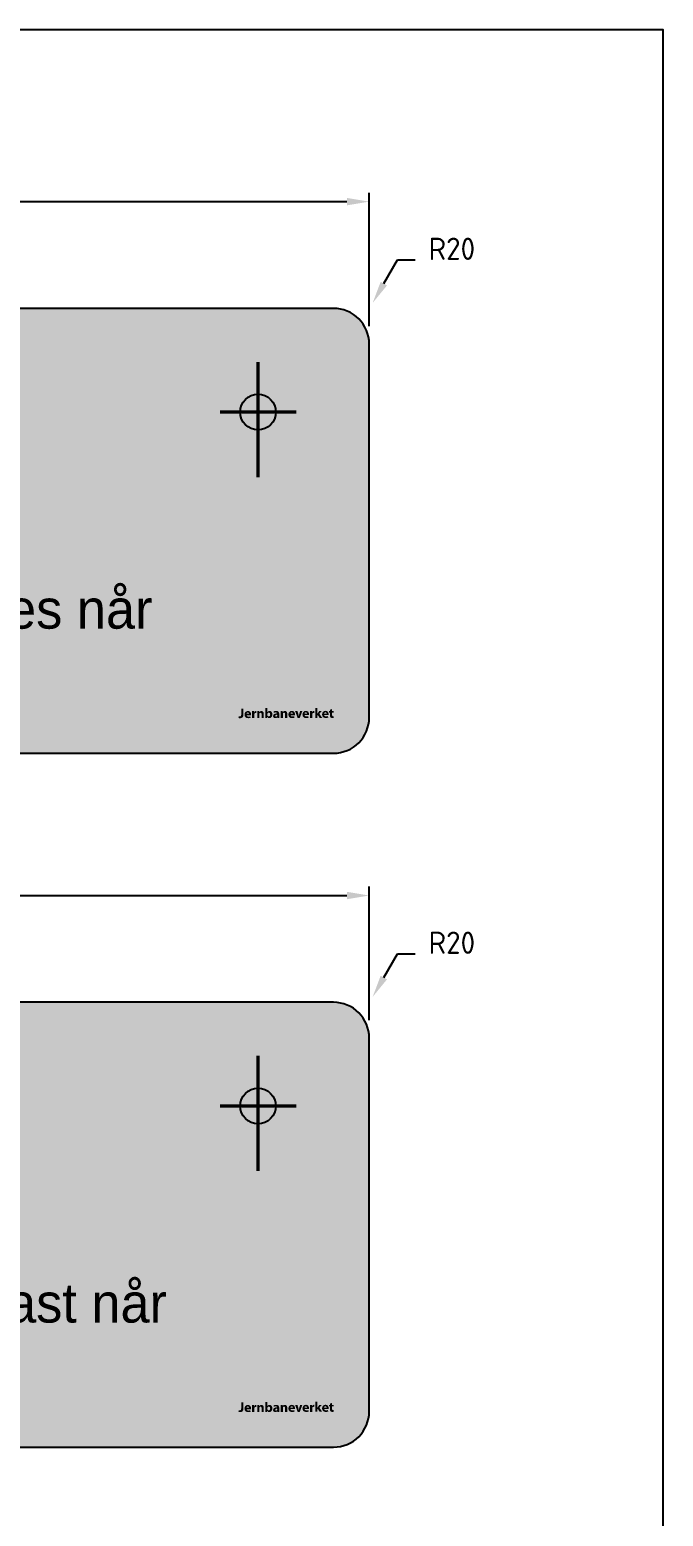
# Model space of a CAD drawing. Header units: millimetres. Extents: x 0 to 900, y 0 to 1385.
# Drawn here: x 544 to 900, y 550 to 1385 of the extents above; entities that cross this region are included whole.
import ezdxf
from ezdxf import colors
from ezdxf.entities.mleader import LeaderData, LeaderLine
from ezdxf.math import Vec2, Vec3

# ---------------------------------------------------------------- set-up
doc = ezdxf.new("R2010")
doc.units = ezdxf.units.MM
for name, color, linetype in [('DIM-ISO_1-10', 4, 'Continuous'), ('RAMME', 7, 'Continuous'), ('Skilt', 7, 'Continuous'), ('Skilt tekst', 7, 'Continuous'), ('Skravur-Sort', 250, 'Continuous')]:
    doc.layers.add(name, color=color, linetype=linetype)
doc.layers.add('Skravur-Gul', color=7, linetype='Continuous', true_color=0xffcc1f)
doc.styles.add('ISO25', font='ISO3098.shx')
doc.styles.add('NSB Myriad', font='NSBMR___.TTF')
doc.dimstyles.new('DIM-ISO_1-5', dxfattribs={"dimscale": 5, "dimtxt": 2.5, "dimasz": 2.5, "dimexe": 1, "dimexo": 2, "dimgap": 1, "dimtad": 1, "dimdec": 0, "dimdsep": 46, "dimtxsty": 'ISO25', "dimcen": 0, "dimclrd": 256, "dimclre": 256, "dimclrt": 2, "dimadec": 0, "dimazin": 0, "dimtp": 0.1, "dimtm": 0.1, "dimtfac": 0.71, "dimtdec": 0, "dimtmove": 0, "dimatfit": 3, "dimfxl": 1, "dimtzin": 0, "dimarcsym": 0})

# ---------------------------------------------------------------- blocks, each defined once
blk = doc.blocks.new('*D11')
at = {"layer": 'Defpoints', "color": 0, "transparency": 16777216}
for p in [(734.59, 1288.4), (134.59, 1208.4), (734.59, 1208.4)]:
    blk.add_point(p, dxfattribs=at)
at = {"layer": 'DIM-ISO_1-10', "lineweight": -2, "transparency": 16777216}
for p, q in [((134.59, 1218.4), (134.59, 1293.4)), ((147.09, 1288.4), (722.09, 1288.4)), ((734.59, 1218.4), (734.59, 1293.4))]:
    blk.add_line(p, q, dxfattribs=at)
at = {"layer": 'DIM-ISO_1-10', "transparency": 16777216}
for points in [[(147.09, 1290.48), (147.09, 1286.32), (134.59, 1288.4)], [(722.09, 1290.48), (722.09, 1286.32), (734.59, 1288.4)]]:
    blk.add_solid(points, dxfattribs=at)
at = {"layer": 'DIM-ISO_1-10', "color": 2, "transparency": 16777216, "insert": (434.59, 1299.65), "char_height": 12.5, "attachment_point": 5, "style": 'ISO25'}
blk.add_mtext('600', dxfattribs=at)
blk = doc.blocks.new('*D26')
at = {"layer": 'Defpoints', "color": 0, "transparency": 16777216}
for p in [(734.59, 898.4), (134.59, 818.4), (734.59, 818.4)]:
    blk.add_point(p, dxfattribs=at)
at = {"layer": 'DIM-ISO_1-10', "lineweight": -2, "transparency": 16777216}
for p, q in [((134.59, 828.4), (134.59, 903.4)), ((734.59, 828.4), (734.59, 903.4)), ((147.09, 898.4), (722.09, 898.4))]:
    blk.add_line(p, q, dxfattribs=at)
at = {"layer": 'DIM-ISO_1-10', "transparency": 16777216}
for points in [[(147.09, 900.48), (147.09, 896.32), (134.59, 898.4)], [(722.09, 900.48), (722.09, 896.32), (734.59, 898.4)]]:
    blk.add_solid(points, dxfattribs=at)
at = {"layer": 'DIM-ISO_1-10', "color": 2, "transparency": 16777216, "insert": (434.59, 909.65), "char_height": 12.5, "attachment_point": 5, "style": 'ISO25'}
blk.add_mtext('600', dxfattribs=at)

msp = doc.modelspace()

# ---------------------------------------------------------------- hatches: boundary and pattern name
h = msp.add_hatch(color=256)
edge = h.paths.add_edge_path()
edge.add_spline(control_points=[(645, 1005.71), (645, 1005.71), (653.37, 993.86), (653.37, 993.86), (654.79, 995.44), (655.63, 997.44), (655.63, 999.6), (655.61, 1004.73), (650.85, 1008.87), (645, 1008.86), (639.14, 1008.84), (634.4, 1004.67), (634.42, 999.55), (634.42, 997.38), (635.28, 995.38), (636.71, 993.81), (636.71, 993.81), (645, 1005.71), (645, 1005.71)], knot_values=[0, 0, 0, 0, 1, 1, 1, 2, 2, 2, 3, 3, 3, 4, 4, 4, 5, 5, 5, 6, 6, 6, 6], degree=3, periodic=0)
h = msp.add_hatch(color=256)
edge = h.paths.add_edge_path()
edge.add_spline(control_points=[(645, 1005.28), (645, 1005.28), (639.08, 991.89), (639.08, 991.89), (640.78, 990.88), (642.84, 990.29), (645.05, 990.3), (647.26, 990.3), (649.31, 990.9), (651.01, 991.92), (651.01, 991.92), (645, 1005.28), (645, 1005.28)], knot_values=[0, 0, 0, 0, 1, 1, 1, 2, 2, 2, 3, 3, 3, 4, 4, 4, 4], degree=3, periodic=0)
h = msp.add_hatch(color=256)
edge = h.paths.add_edge_path()
edge.add_spline(control_points=[(662.64, 1003.49), (662.64, 1003.49), (663.85, 1003.49), (663.85, 1003.49), (663.85, 1003.49), (663.85, 1000.11), (663.85, 1000.11), (663.86, 998.59), (663.13, 998.05), (661.95, 998.05), (661.67, 998.05), (661.31, 998.09), (661.07, 998.18), (661.07, 998.18), (661.2, 999.15), (661.2, 999.15), (661.37, 999.1), (661.59, 999.06), (661.82, 999.06), (662.33, 999.06), (662.65, 999.29), (662.64, 1000.12), (662.64, 1000.12), (662.64, 1003.49), (662.64, 1003.49)], knot_values=[0, 0, 0, 0, 1, 1, 1, 2, 2, 2, 3, 3, 3, 4, 4, 4, 5, 5, 5, 6, 6, 6, 7, 7, 7, 8, 8, 8, 8], degree=3, periodic=0)
h = msp.add_hatch(color=256)
edge = h.paths.add_edge_path(flags=16)
edge.add_spline(control_points=[(677.36, 999.83), (677.36, 999.75), (677.37, 999.68), (677.39, 999.61), (677.47, 999.29), (677.75, 999.04), (678.1, 999.04), (678.61, 999.04), (678.93, 999.44), (678.93, 1000.14), (678.93, 1000.75), (678.66, 1001.22), (678.1, 1001.22), (677.76, 1001.22), (677.46, 1000.97), (677.39, 1000.62), (677.37, 1000.55), (677.36, 1000.48), (677.36, 1000.4), (677.36, 1000.4), (677.36, 999.83), (677.36, 999.83)], knot_values=[0, 0, 0, 0, 1, 1, 1, 2, 2, 2, 3, 3, 3, 4, 4, 4, 5, 5, 5, 6, 6, 6, 7, 7, 7, 7], degree=3, periodic=0)
edge = h.paths.add_edge_path()
edge.add_spline(control_points=[(676.15, 1003.81), (676.15, 1003.81), (677.36, 1003.81), (677.36, 1003.81), (677.36, 1003.81), (677.36, 1001.6), (677.36, 1001.6), (677.36, 1001.6), (677.38, 1001.6), (677.38, 1001.6), (677.61, 1001.93), (678.01, 1002.15), (678.55, 1002.15), (679.48, 1002.15), (680.16, 1001.38), (680.15, 1000.19), (680.16, 998.8), (679.27, 998.09), (678.38, 998.09), (677.93, 998.09), (677.49, 998.26), (677.22, 998.72), (677.22, 998.72), (677.2, 998.72), (677.2, 998.72), (677.2, 998.72), (677.15, 998.18), (677.15, 998.18), (677.15, 998.18), (676.13, 998.18), (676.13, 998.18), (676.14, 998.43), (676.16, 998.9), (676.16, 999.34), (676.16, 999.34), (676.15, 1003.81), (676.15, 1003.81)], knot_values=[0, 0, 0, 0, 1, 1, 1, 2, 2, 2, 3, 3, 3, 4, 4, 4, 5, 5, 5, 6, 6, 6, 7, 7, 7, 8, 8, 8, 9, 9, 9, 10, 10, 10, 11, 11, 11, 12, 12, 12, 12], degree=3, periodic=0)
h = msp.add_hatch(color=256)
edge = h.paths.add_edge_path()
edge.add_spline(control_points=[(705.44, 1000.49), (705.44, 1000.49), (705.46, 1000.49), (705.46, 1000.49), (705.55, 1000.66), (705.64, 1000.82), (705.73, 1000.96), (705.73, 1000.96), (706.52, 1002.14), (706.52, 1002.14), (706.52, 1002.14), (707.97, 1002.14), (707.97, 1002.14), (707.97, 1002.14), (706.58, 1000.56), (706.58, 1000.56), (706.58, 1000.56), (708.17, 998.26), (708.17, 998.26), (708.17, 998.26), (706.69, 998.25), (706.69, 998.25), (706.69, 998.25), (705.75, 999.85), (705.75, 999.85), (705.75, 999.85), (705.44, 999.46), (705.44, 999.46), (705.44, 999.46), (705.44, 998.25), (705.44, 998.25), (705.44, 998.25), (704.24, 998.25), (704.24, 998.25), (704.24, 998.25), (704.22, 1003.88), (704.22, 1003.88), (704.22, 1003.88), (705.43, 1003.89), (705.43, 1003.89), (705.43, 1003.89), (705.44, 1000.49), (705.44, 1000.49)], knot_values=[0, 0, 0, 0, 1, 1, 1, 2, 2, 2, 3, 3, 3, 4, 4, 4, 5, 5, 5, 6, 6, 6, 7, 7, 7, 8, 8, 8, 9, 9, 9, 10, 10, 10, 11, 11, 11, 12, 12, 12, 13, 13, 13, 14, 14, 14, 14], degree=3, periodic=0)
h = msp.add_hatch(color=256)
edge = h.paths.add_edge_path()
edge.add_spline(control_points=[(713.73, 1003.21), (713.73, 1003.21), (713.73, 1002.16), (713.73, 1002.16), (713.73, 1002.16), (714.6, 1002.16), (714.6, 1002.16), (714.6, 1002.16), (714.6, 1001.27), (714.6, 1001.27), (714.6, 1001.27), (713.73, 1001.27), (713.73, 1001.27), (713.73, 1001.27), (713.74, 999.86), (713.74, 999.86), (713.74, 999.39), (713.85, 999.17), (714.21, 999.18), (714.38, 999.18), (714.46, 999.18), (714.57, 999.21), (714.57, 999.21), (714.58, 998.29), (714.58, 998.29), (714.43, 998.24), (714.14, 998.19), (713.8, 998.19), (713.41, 998.19), (713.09, 998.32), (712.89, 998.52), (712.67, 998.75), (712.56, 999.12), (712.56, 999.67), (712.56, 999.67), (712.55, 1001.26), (712.55, 1001.26), (712.55, 1001.26), (712.03, 1001.26), (712.03, 1001.26), (712.03, 1001.26), (712.03, 1002.15), (712.03, 1002.15), (712.03, 1002.15), (712.55, 1002.15), (712.55, 1002.15), (712.55, 1002.15), (712.55, 1002.88), (712.55, 1002.88), (712.55, 1002.88), (713.73, 1003.21), (713.73, 1003.21)], knot_values=[0, 0, 0, 0, 1, 1, 1, 2, 2, 2, 3, 3, 3, 4, 4, 4, 5, 5, 5, 6, 6, 6, 7, 7, 7, 8, 8, 8, 9, 9, 9, 10, 10, 10, 11, 11, 11, 12, 12, 12, 13, 13, 13, 14, 14, 14, 15, 15, 15, 16, 16, 16, 17, 17, 17, 17], degree=3, periodic=0)
h = msp.add_hatch(color=256)
edge = h.paths.add_edge_path(flags=16)
edge.add_spline(control_points=[(667.03, 1000.54), (667.03, 1000.83), (666.9, 1001.33), (666.35, 1001.33), (665.84, 1001.32), (665.63, 1000.86), (665.6, 1000.54), (665.6, 1000.54), (667.03, 1000.54), (667.03, 1000.54)], knot_values=[0, 0, 0, 0, 1, 1, 1, 2, 2, 2, 3, 3, 3, 3], degree=3, periodic=0)
edge = h.paths.add_edge_path()
edge.add_spline(control_points=[(665.61, 999.71), (665.65, 999.21), (666.15, 998.97), (666.71, 998.97), (667.12, 998.97), (667.45, 999.03), (667.78, 999.14), (667.78, 999.14), (667.94, 998.32), (667.94, 998.32), (667.54, 998.16), (667.06, 998.07), (666.54, 998.07), (665.22, 998.07), (664.46, 998.84), (664.46, 1000.05), (664.46, 1001.03), (665.07, 1002.13), (666.42, 1002.13), (667.67, 1002.13), (668.15, 1001.15), (668.15, 1000.19), (668.15, 999.98), (668.13, 999.8), (668.11, 999.71), (668.11, 999.71), (665.61, 999.71), (665.61, 999.71)], knot_values=[0, 0, 0, 0, 1, 1, 1, 2, 2, 2, 3, 3, 3, 4, 4, 4, 5, 5, 5, 6, 6, 6, 7, 7, 7, 8, 8, 8, 9, 9, 9, 9], degree=3, periodic=0)
h = msp.add_hatch(color=256)
edge = h.paths.add_edge_path()
edge.add_spline(control_points=[(668.76, 1000.76), (668.76, 1001.33), (668.74, 1001.71), (668.72, 1002.04), (668.72, 1002.04), (669.76, 1002.04), (669.76, 1002.04), (669.76, 1002.04), (669.81, 1001.32), (669.81, 1001.32), (669.81, 1001.32), (669.84, 1001.32), (669.84, 1001.32), (670.03, 1001.89), (670.51, 1002.13), (670.88, 1002.13), (670.99, 1002.13), (671.05, 1002.13), (671.14, 1002.11), (671.14, 1002.11), (671.14, 1000.98), (671.14, 1000.98), (671.04, 1000.99), (670.94, 1001.01), (670.81, 1001.01), (670.36, 1001.01), (670.06, 1000.77), (669.98, 1000.39), (669.97, 1000.32), (669.96, 1000.22), (669.96, 1000.12), (669.96, 1000.12), (669.96, 998.16), (669.96, 998.16), (669.96, 998.16), (668.75, 998.16), (668.75, 998.16), (668.75, 998.16), (668.76, 1000.76), (668.76, 1000.76)], knot_values=[0, 0, 0, 0, 1, 1, 1, 2, 2, 2, 3, 3, 3, 4, 4, 4, 5, 5, 5, 6, 6, 6, 7, 7, 7, 8, 8, 8, 9, 9, 9, 10, 10, 10, 11, 11, 11, 12, 12, 12, 13, 13, 13, 13], degree=3, periodic=0)
h = msp.add_hatch(color=256)
edge = h.paths.add_edge_path()
edge.add_spline(control_points=[(671.63, 1000.81), (671.63, 1001.29), (671.61, 1001.7), (671.6, 1002.05), (671.6, 1002.05), (672.64, 1002.05), (672.64, 1002.05), (672.64, 1002.05), (672.7, 1001.51), (672.7, 1001.51), (672.7, 1001.51), (672.73, 1001.51), (672.73, 1001.51), (672.88, 1001.76), (673.28, 1002.14), (673.93, 1002.14), (674.72, 1002.14), (675.32, 1001.61), (675.32, 1000.47), (675.32, 1000.47), (675.32, 998.17), (675.32, 998.17), (675.32, 998.17), (674.11, 998.17), (674.11, 998.17), (674.11, 998.17), (674.11, 1000.32), (674.11, 1000.32), (674.11, 1000.82), (673.93, 1001.16), (673.49, 1001.16), (673.16, 1001.16), (672.97, 1000.93), (672.88, 1000.71), (672.85, 1000.63), (672.84, 1000.52), (672.84, 1000.41), (672.84, 1000.41), (672.85, 998.17), (672.85, 998.17), (672.85, 998.17), (671.64, 998.16), (671.64, 998.16), (671.64, 998.16), (671.63, 1000.81), (671.63, 1000.81)], knot_values=[0, 0, 0, 0, 1, 1, 1, 2, 2, 2, 3, 3, 3, 4, 4, 4, 5, 5, 5, 6, 6, 6, 7, 7, 7, 8, 8, 8, 9, 9, 9, 10, 10, 10, 11, 11, 11, 12, 12, 12, 13, 13, 13, 14, 14, 14, 15, 15, 15, 15], degree=3, periodic=0)
h = msp.add_hatch(color=256)
edge = h.paths.add_edge_path(flags=16)
edge.add_spline(control_points=[(682.84, 1000.03), (682.21, 1000.03), (681.72, 999.88), (681.72, 999.41), (681.72, 999.1), (681.92, 998.95), (682.2, 998.95), (682.49, 998.95), (682.74, 999.15), (682.82, 999.4), (682.84, 999.46), (682.85, 999.54), (682.85, 999.6), (682.85, 999.6), (682.84, 1000.03), (682.84, 1000.03)], knot_values=[0, 0, 0, 0, 1, 1, 1, 2, 2, 2, 3, 3, 3, 4, 4, 4, 5, 5, 5, 5], degree=3, periodic=0)
edge = h.paths.add_edge_path()
edge.add_spline(control_points=[(684.02, 999.14), (684.02, 998.76), (684.04, 998.41), (684.08, 998.19), (684.08, 998.19), (682.99, 998.19), (682.99, 998.19), (682.99, 998.19), (682.92, 998.58), (682.92, 998.58), (682.92, 998.58), (682.9, 998.58), (682.9, 998.58), (682.64, 998.27), (682.25, 998.1), (681.79, 998.1), (681, 998.1), (680.53, 998.67), (680.53, 999.29), (680.53, 1000.3), (681.43, 1000.78), (682.81, 1000.78), (682.81, 1000.78), (682.81, 1000.83), (682.81, 1000.83), (682.81, 1001.04), (682.7, 1001.33), (682.09, 1001.33), (681.7, 1001.33), (681.28, 1001.19), (681.02, 1001.04), (681.02, 1001.04), (680.8, 1001.81), (680.8, 1001.81), (681.07, 1001.97), (681.6, 1002.16), (682.31, 1002.16), (683.6, 1002.17), (684.01, 1001.4), (684.02, 1000.49), (684.02, 1000.49), (684.02, 999.14), (684.02, 999.14)], knot_values=[0, 0, 0, 0, 1, 1, 1, 2, 2, 2, 3, 3, 3, 4, 4, 4, 5, 5, 5, 6, 6, 6, 7, 7, 7, 8, 8, 8, 9, 9, 9, 10, 10, 10, 11, 11, 11, 12, 12, 12, 13, 13, 13, 14, 14, 14, 14], degree=3, periodic=0)
h = msp.add_hatch(color=256)
edge = h.paths.add_edge_path()
edge.add_spline(control_points=[(684.85, 1000.84), (684.85, 1001.33), (684.83, 1001.73), (684.82, 1002.08), (684.82, 1002.08), (685.86, 1002.08), (685.86, 1002.08), (685.86, 1002.08), (685.92, 1001.55), (685.92, 1001.55), (685.92, 1001.55), (685.95, 1001.55), (685.95, 1001.55), (686.1, 1001.8), (686.5, 1002.17), (687.15, 1002.17), (687.94, 1002.18), (688.54, 1001.65), (688.54, 1000.5), (688.54, 1000.5), (688.54, 998.21), (688.54, 998.21), (688.54, 998.21), (687.33, 998.2), (687.33, 998.2), (687.33, 998.2), (687.33, 1000.36), (687.33, 1000.36), (687.33, 1000.86), (687.15, 1001.2), (686.71, 1001.2), (686.38, 1001.2), (686.19, 1000.96), (686.1, 1000.74), (686.07, 1000.66), (686.06, 1000.55), (686.06, 1000.44), (686.06, 1000.44), (686.07, 998.2), (686.07, 998.2), (686.07, 998.2), (684.86, 998.2), (684.86, 998.2), (684.86, 998.2), (684.85, 1000.84), (684.85, 1000.84)], knot_values=[0, 0, 0, 0, 1, 1, 1, 2, 2, 2, 3, 3, 3, 4, 4, 4, 5, 5, 5, 6, 6, 6, 7, 7, 7, 8, 8, 8, 9, 9, 9, 10, 10, 10, 11, 11, 11, 12, 12, 12, 13, 13, 13, 14, 14, 14, 15, 15, 15, 15], degree=3, periodic=0)
h = msp.add_hatch(color=256)
edge = h.paths.add_edge_path(flags=16)
edge.add_spline(control_points=[(691.72, 1000.6), (691.73, 1000.89), (691.59, 1001.39), (691.04, 1001.39), (690.54, 1001.39), (690.33, 1000.92), (690.3, 1000.6), (690.3, 1000.6), (691.72, 1000.6), (691.72, 1000.6)], knot_values=[0, 0, 0, 0, 1, 1, 1, 2, 2, 2, 3, 3, 3, 3], degree=3, periodic=0)
edge = h.paths.add_edge_path()
edge.add_spline(control_points=[(690.31, 999.77), (690.35, 999.27), (690.84, 999.03), (691.4, 999.04), (691.81, 999.04), (692.15, 999.09), (692.47, 999.2), (692.47, 999.2), (692.64, 998.39), (692.64, 998.39), (692.24, 998.22), (691.75, 998.14), (691.23, 998.14), (689.91, 998.13), (689.16, 998.9), (689.15, 1000.11), (689.15, 1001.1), (689.77, 1002.19), (691.11, 1002.19), (692.37, 1002.2), (692.85, 1001.22), (692.85, 1000.26), (692.85, 1000.05), (692.83, 999.87), (692.8, 999.77), (692.8, 999.77), (690.31, 999.77), (690.31, 999.77)], knot_values=[0, 0, 0, 0, 1, 1, 1, 2, 2, 2, 3, 3, 3, 4, 4, 4, 5, 5, 5, 6, 6, 6, 7, 7, 7, 8, 8, 8, 9, 9, 9, 9], degree=3, periodic=0)
h = msp.add_hatch(color=256)
edge = h.paths.add_edge_path()
edge.add_spline(control_points=[(694.25, 1002.11), (694.25, 1002.11), (694.78, 1000.3), (694.78, 1000.3), (694.87, 999.97), (694.94, 999.67), (695, 999.36), (695, 999.36), (695.03, 999.36), (695.03, 999.36), (695.09, 999.68), (695.15, 999.97), (695.24, 1000.3), (695.24, 1000.3), (695.74, 1002.11), (695.74, 1002.11), (695.74, 1002.11), (697.01, 1002.11), (697.01, 1002.11), (697.01, 1002.11), (695.57, 998.22), (695.57, 998.22), (695.57, 998.22), (694.36, 998.22), (694.36, 998.22), (694.36, 998.22), (692.94, 1002.1), (692.94, 1002.1), (692.94, 1002.1), (694.25, 1002.11), (694.25, 1002.11)], knot_values=[0, 0, 0, 0, 1, 1, 1, 2, 2, 2, 3, 3, 3, 4, 4, 4, 5, 5, 5, 6, 6, 6, 7, 7, 7, 8, 8, 8, 9, 9, 9, 10, 10, 10, 10], degree=3, periodic=0)
h = msp.add_hatch(color=256)
edge = h.paths.add_edge_path(flags=16)
edge.add_spline(control_points=[(699.64, 1000.62), (699.64, 1000.91), (699.51, 1001.41), (698.96, 1001.41), (698.45, 1001.41), (698.25, 1000.94), (698.21, 1000.62), (698.21, 1000.62), (699.64, 1000.62), (699.64, 1000.62)], knot_values=[0, 0, 0, 0, 1, 1, 1, 2, 2, 2, 3, 3, 3, 3], degree=3, periodic=0)
edge = h.paths.add_edge_path()
edge.add_spline(control_points=[(698.22, 999.79), (698.26, 999.29), (698.76, 999.06), (699.32, 999.06), (699.73, 999.06), (700.06, 999.11), (700.39, 999.22), (700.39, 999.22), (700.55, 998.41), (700.55, 998.41), (700.15, 998.24), (699.67, 998.16), (699.15, 998.16), (697.83, 998.16), (697.07, 998.92), (697.07, 1000.13), (697.07, 1001.12), (697.68, 1002.21), (699.03, 1002.21), (700.28, 1002.22), (700.76, 1001.24), (700.76, 1000.28), (700.76, 1000.07), (700.74, 999.89), (700.72, 999.79), (700.72, 999.79), (698.22, 999.79), (698.22, 999.79)], knot_values=[0, 0, 0, 0, 1, 1, 1, 2, 2, 2, 3, 3, 3, 4, 4, 4, 5, 5, 5, 6, 6, 6, 7, 7, 7, 8, 8, 8, 9, 9, 9, 9], degree=3, periodic=0)
h = msp.add_hatch(color=256)
edge = h.paths.add_edge_path()
edge.add_spline(control_points=[(701.37, 1000.85), (701.37, 1001.42), (701.35, 1001.79), (701.33, 1002.13), (701.33, 1002.13), (702.37, 1002.13), (702.37, 1002.13), (702.37, 1002.13), (702.42, 1001.41), (702.42, 1001.41), (702.42, 1001.41), (702.45, 1001.41), (702.45, 1001.41), (702.64, 1001.98), (703.12, 1002.22), (703.49, 1002.22), (703.6, 1002.22), (703.66, 1002.21), (703.75, 1002.2), (703.75, 1002.2), (703.75, 1001.06), (703.75, 1001.06), (703.65, 1001.08), (703.55, 1001.09), (703.42, 1001.09), (702.97, 1001.09), (702.67, 1000.86), (702.59, 1000.48), (702.58, 1000.4), (702.57, 1000.31), (702.57, 1000.21), (702.57, 1000.21), (702.57, 998.24), (702.57, 998.24), (702.57, 998.24), (701.36, 998.24), (701.36, 998.24), (701.36, 998.24), (701.37, 1000.85), (701.37, 1000.85)], knot_values=[0, 0, 0, 0, 1, 1, 1, 2, 2, 2, 3, 3, 3, 4, 4, 4, 5, 5, 5, 6, 6, 6, 7, 7, 7, 8, 8, 8, 9, 9, 9, 10, 10, 10, 11, 11, 11, 12, 12, 12, 13, 13, 13, 13], degree=3, periodic=0)
h = msp.add_hatch(color=256)
edge = h.paths.add_edge_path(flags=16)
edge.add_spline(control_points=[(710.67, 1000.65), (710.67, 1000.94), (710.54, 1001.44), (709.99, 1001.44), (709.48, 1001.44), (709.27, 1000.97), (709.24, 1000.65), (709.24, 1000.65), (710.67, 1000.65), (710.67, 1000.65)], knot_values=[0, 0, 0, 0, 1, 1, 1, 2, 2, 2, 3, 3, 3, 3], degree=3, periodic=0)
edge = h.paths.add_edge_path()
edge.add_spline(control_points=[(709.25, 999.82), (709.29, 999.32), (709.78, 999.08), (710.35, 999.09), (710.76, 999.09), (711.09, 999.14), (711.42, 999.25), (711.42, 999.25), (711.58, 998.44), (711.58, 998.44), (711.18, 998.27), (710.69, 998.19), (710.17, 998.19), (708.86, 998.18), (708.1, 998.95), (708.1, 1000.16), (708.1, 1001.15), (708.71, 1002.24), (710.05, 1002.24), (711.31, 1002.24), (711.79, 1001.27), (711.79, 1000.31), (711.79, 1000.1), (711.77, 999.92), (711.75, 999.82), (711.75, 999.82), (709.25, 999.82), (709.25, 999.82)], knot_values=[0, 0, 0, 0, 1, 1, 1, 2, 2, 2, 3, 3, 3, 4, 4, 4, 5, 5, 5, 6, 6, 6, 7, 7, 7, 8, 8, 8, 9, 9, 9, 9], degree=3, periodic=0)
h = msp.add_hatch(color=256)
edge = h.paths.add_edge_path()
edge.add_spline(control_points=[(645, 615.71), (645, 615.71), (653.37, 603.86), (653.37, 603.86), (654.79, 605.44), (655.63, 607.44), (655.63, 609.6), (655.61, 614.73), (650.85, 618.87), (645, 618.86), (639.14, 618.84), (634.4, 614.67), (634.42, 609.55), (634.42, 607.38), (635.28, 605.38), (636.71, 603.81), (636.71, 603.81), (645, 615.71), (645, 615.71)], knot_values=[0, 0, 0, 0, 1, 1, 1, 2, 2, 2, 3, 3, 3, 4, 4, 4, 5, 5, 5, 6, 6, 6, 6], degree=3, periodic=0)
h = msp.add_hatch(color=256)
edge = h.paths.add_edge_path()
edge.add_spline(control_points=[(645, 615.28), (645, 615.28), (639.08, 601.89), (639.08, 601.89), (640.78, 600.88), (642.84, 600.29), (645.05, 600.3), (647.26, 600.3), (649.31, 600.9), (651.01, 601.92), (651.01, 601.92), (645, 615.28), (645, 615.28)], knot_values=[0, 0, 0, 0, 1, 1, 1, 2, 2, 2, 3, 3, 3, 4, 4, 4, 4], degree=3, periodic=0)
h = msp.add_hatch(color=256)
edge = h.paths.add_edge_path()
edge.add_spline(control_points=[(662.64, 613.49), (662.64, 613.49), (663.85, 613.49), (663.85, 613.49), (663.85, 613.49), (663.85, 610.11), (663.85, 610.11), (663.86, 608.59), (663.13, 608.05), (661.95, 608.05), (661.67, 608.05), (661.31, 608.09), (661.07, 608.18), (661.07, 608.18), (661.2, 609.15), (661.2, 609.15), (661.37, 609.1), (661.59, 609.06), (661.82, 609.06), (662.33, 609.06), (662.65, 609.29), (662.64, 610.12), (662.64, 610.12), (662.64, 613.49), (662.64, 613.49)], knot_values=[0, 0, 0, 0, 1, 1, 1, 2, 2, 2, 3, 3, 3, 4, 4, 4, 5, 5, 5, 6, 6, 6, 7, 7, 7, 8, 8, 8, 8], degree=3, periodic=0)
h = msp.add_hatch(color=256)
edge = h.paths.add_edge_path(flags=16)
edge.add_spline(control_points=[(667.03, 610.54), (667.03, 610.83), (666.9, 611.33), (666.35, 611.33), (665.84, 611.32), (665.63, 610.86), (665.6, 610.54), (665.6, 610.54), (667.03, 610.54), (667.03, 610.54)], knot_values=[0, 0, 0, 0, 1, 1, 1, 2, 2, 2, 3, 3, 3, 3], degree=3, periodic=0)
edge = h.paths.add_edge_path()
edge.add_spline(control_points=[(665.61, 609.71), (665.65, 609.21), (666.15, 608.97), (666.71, 608.97), (667.12, 608.97), (667.45, 609.03), (667.78, 609.14), (667.78, 609.14), (667.94, 608.32), (667.94, 608.32), (667.54, 608.16), (667.06, 608.07), (666.54, 608.07), (665.22, 608.07), (664.46, 608.84), (664.46, 610.05), (664.46, 611.03), (665.07, 612.13), (666.42, 612.13), (667.67, 612.13), (668.15, 611.15), (668.15, 610.19), (668.15, 609.98), (668.13, 609.8), (668.11, 609.71), (668.11, 609.71), (665.61, 609.71), (665.61, 609.71)], knot_values=[0, 0, 0, 0, 1, 1, 1, 2, 2, 2, 3, 3, 3, 4, 4, 4, 5, 5, 5, 6, 6, 6, 7, 7, 7, 8, 8, 8, 9, 9, 9, 9], degree=3, periodic=0)
h = msp.add_hatch(color=256)
edge = h.paths.add_edge_path()
edge.add_spline(control_points=[(668.76, 610.76), (668.76, 611.33), (668.74, 611.71), (668.72, 612.04), (668.72, 612.04), (669.76, 612.04), (669.76, 612.04), (669.76, 612.04), (669.81, 611.32), (669.81, 611.32), (669.81, 611.32), (669.84, 611.32), (669.84, 611.32), (670.03, 611.89), (670.51, 612.13), (670.88, 612.13), (670.99, 612.13), (671.05, 612.13), (671.14, 612.11), (671.14, 612.11), (671.14, 610.98), (671.14, 610.98), (671.04, 610.99), (670.94, 611.01), (670.81, 611.01), (670.36, 611.01), (670.06, 610.77), (669.98, 610.39), (669.97, 610.32), (669.96, 610.22), (669.96, 610.12), (669.96, 610.12), (669.96, 608.16), (669.96, 608.16), (669.96, 608.16), (668.75, 608.16), (668.75, 608.16), (668.75, 608.16), (668.76, 610.76), (668.76, 610.76)], knot_values=[0, 0, 0, 0, 1, 1, 1, 2, 2, 2, 3, 3, 3, 4, 4, 4, 5, 5, 5, 6, 6, 6, 7, 7, 7, 8, 8, 8, 9, 9, 9, 10, 10, 10, 11, 11, 11, 12, 12, 12, 13, 13, 13, 13], degree=3, periodic=0)
h = msp.add_hatch(color=256)
edge = h.paths.add_edge_path()
edge.add_spline(control_points=[(671.63, 610.81), (671.63, 611.29), (671.61, 611.7), (671.6, 612.05), (671.6, 612.05), (672.64, 612.05), (672.64, 612.05), (672.64, 612.05), (672.7, 611.51), (672.7, 611.51), (672.7, 611.51), (672.73, 611.51), (672.73, 611.51), (672.88, 611.76), (673.28, 612.14), (673.93, 612.14), (674.72, 612.14), (675.32, 611.61), (675.32, 610.47), (675.32, 610.47), (675.32, 608.17), (675.32, 608.17), (675.32, 608.17), (674.11, 608.17), (674.11, 608.17), (674.11, 608.17), (674.11, 610.32), (674.11, 610.32), (674.11, 610.82), (673.93, 611.16), (673.49, 611.16), (673.16, 611.16), (672.97, 610.93), (672.88, 610.71), (672.85, 610.63), (672.84, 610.52), (672.84, 610.41), (672.84, 610.41), (672.85, 608.17), (672.85, 608.17), (672.85, 608.17), (671.64, 608.16), (671.64, 608.16), (671.64, 608.16), (671.63, 610.81), (671.63, 610.81)], knot_values=[0, 0, 0, 0, 1, 1, 1, 2, 2, 2, 3, 3, 3, 4, 4, 4, 5, 5, 5, 6, 6, 6, 7, 7, 7, 8, 8, 8, 9, 9, 9, 10, 10, 10, 11, 11, 11, 12, 12, 12, 13, 13, 13, 14, 14, 14, 15, 15, 15, 15], degree=3, periodic=0)
h = msp.add_hatch(color=256)
edge = h.paths.add_edge_path(flags=16)
edge.add_spline(control_points=[(677.36, 609.83), (677.36, 609.75), (677.37, 609.68), (677.39, 609.61), (677.47, 609.29), (677.75, 609.04), (678.1, 609.04), (678.61, 609.04), (678.93, 609.44), (678.93, 610.14), (678.93, 610.75), (678.66, 611.22), (678.1, 611.22), (677.76, 611.22), (677.46, 610.97), (677.39, 610.62), (677.37, 610.55), (677.36, 610.48), (677.36, 610.4), (677.36, 610.4), (677.36, 609.83), (677.36, 609.83)], knot_values=[0, 0, 0, 0, 1, 1, 1, 2, 2, 2, 3, 3, 3, 4, 4, 4, 5, 5, 5, 6, 6, 6, 7, 7, 7, 7], degree=3, periodic=0)
edge = h.paths.add_edge_path()
edge.add_spline(control_points=[(676.15, 613.81), (676.15, 613.81), (677.36, 613.81), (677.36, 613.81), (677.36, 613.81), (677.36, 611.6), (677.36, 611.6), (677.36, 611.6), (677.38, 611.6), (677.38, 611.6), (677.61, 611.93), (678.01, 612.15), (678.55, 612.15), (679.48, 612.15), (680.16, 611.38), (680.15, 610.19), (680.16, 608.8), (679.27, 608.09), (678.38, 608.09), (677.93, 608.09), (677.49, 608.26), (677.22, 608.72), (677.22, 608.72), (677.2, 608.72), (677.2, 608.72), (677.2, 608.72), (677.15, 608.18), (677.15, 608.18), (677.15, 608.18), (676.13, 608.18), (676.13, 608.18), (676.14, 608.43), (676.16, 608.9), (676.16, 609.34), (676.16, 609.34), (676.15, 613.81), (676.15, 613.81)], knot_values=[0, 0, 0, 0, 1, 1, 1, 2, 2, 2, 3, 3, 3, 4, 4, 4, 5, 5, 5, 6, 6, 6, 7, 7, 7, 8, 8, 8, 9, 9, 9, 10, 10, 10, 11, 11, 11, 12, 12, 12, 12], degree=3, periodic=0)
h = msp.add_hatch(color=256)
edge = h.paths.add_edge_path(flags=16)
edge.add_spline(control_points=[(682.84, 610.03), (682.21, 610.03), (681.72, 609.88), (681.72, 609.41), (681.72, 609.1), (681.92, 608.95), (682.2, 608.95), (682.49, 608.95), (682.74, 609.15), (682.82, 609.4), (682.84, 609.46), (682.85, 609.54), (682.85, 609.6), (682.85, 609.6), (682.84, 610.03), (682.84, 610.03)], knot_values=[0, 0, 0, 0, 1, 1, 1, 2, 2, 2, 3, 3, 3, 4, 4, 4, 5, 5, 5, 5], degree=3, periodic=0)
edge = h.paths.add_edge_path()
edge.add_spline(control_points=[(684.02, 609.14), (684.02, 608.76), (684.04, 608.41), (684.08, 608.19), (684.08, 608.19), (682.99, 608.19), (682.99, 608.19), (682.99, 608.19), (682.92, 608.58), (682.92, 608.58), (682.92, 608.58), (682.9, 608.58), (682.9, 608.58), (682.64, 608.27), (682.25, 608.1), (681.79, 608.1), (681, 608.1), (680.53, 608.67), (680.53, 609.29), (680.53, 610.3), (681.43, 610.78), (682.81, 610.78), (682.81, 610.78), (682.81, 610.83), (682.81, 610.83), (682.81, 611.04), (682.7, 611.33), (682.09, 611.33), (681.7, 611.33), (681.28, 611.19), (681.02, 611.04), (681.02, 611.04), (680.8, 611.81), (680.8, 611.81), (681.07, 611.97), (681.6, 612.16), (682.31, 612.16), (683.6, 612.17), (684.01, 611.4), (684.02, 610.49), (684.02, 610.49), (684.02, 609.14), (684.02, 609.14)], knot_values=[0, 0, 0, 0, 1, 1, 1, 2, 2, 2, 3, 3, 3, 4, 4, 4, 5, 5, 5, 6, 6, 6, 7, 7, 7, 8, 8, 8, 9, 9, 9, 10, 10, 10, 11, 11, 11, 12, 12, 12, 13, 13, 13, 14, 14, 14, 14], degree=3, periodic=0)
h = msp.add_hatch(color=256)
edge = h.paths.add_edge_path()
edge.add_spline(control_points=[(684.85, 610.84), (684.85, 611.33), (684.83, 611.73), (684.82, 612.08), (684.82, 612.08), (685.86, 612.08), (685.86, 612.08), (685.86, 612.08), (685.92, 611.55), (685.92, 611.55), (685.92, 611.55), (685.95, 611.55), (685.95, 611.55), (686.1, 611.8), (686.5, 612.17), (687.15, 612.17), (687.94, 612.18), (688.54, 611.65), (688.54, 610.5), (688.54, 610.5), (688.54, 608.21), (688.54, 608.21), (688.54, 608.21), (687.33, 608.2), (687.33, 608.2), (687.33, 608.2), (687.33, 610.36), (687.33, 610.36), (687.33, 610.86), (687.15, 611.2), (686.71, 611.2), (686.38, 611.2), (686.19, 610.96), (686.1, 610.74), (686.07, 610.66), (686.06, 610.55), (686.06, 610.44), (686.06, 610.44), (686.07, 608.2), (686.07, 608.2), (686.07, 608.2), (684.86, 608.2), (684.86, 608.2), (684.86, 608.2), (684.85, 610.84), (684.85, 610.84)], knot_values=[0, 0, 0, 0, 1, 1, 1, 2, 2, 2, 3, 3, 3, 4, 4, 4, 5, 5, 5, 6, 6, 6, 7, 7, 7, 8, 8, 8, 9, 9, 9, 10, 10, 10, 11, 11, 11, 12, 12, 12, 13, 13, 13, 14, 14, 14, 15, 15, 15, 15], degree=3, periodic=0)
h = msp.add_hatch(color=256)
edge = h.paths.add_edge_path(flags=16)
edge.add_spline(control_points=[(691.72, 610.6), (691.73, 610.89), (691.59, 611.39), (691.04, 611.39), (690.54, 611.39), (690.33, 610.92), (690.3, 610.6), (690.3, 610.6), (691.72, 610.6), (691.72, 610.6)], knot_values=[0, 0, 0, 0, 1, 1, 1, 2, 2, 2, 3, 3, 3, 3], degree=3, periodic=0)
edge = h.paths.add_edge_path()
edge.add_spline(control_points=[(690.31, 609.77), (690.35, 609.27), (690.84, 609.03), (691.4, 609.04), (691.81, 609.04), (692.15, 609.09), (692.47, 609.2), (692.47, 609.2), (692.64, 608.39), (692.64, 608.39), (692.24, 608.22), (691.75, 608.14), (691.23, 608.14), (689.91, 608.13), (689.16, 608.9), (689.15, 610.11), (689.15, 611.1), (689.77, 612.19), (691.11, 612.19), (692.37, 612.2), (692.85, 611.22), (692.85, 610.26), (692.85, 610.05), (692.83, 609.87), (692.8, 609.77), (692.8, 609.77), (690.31, 609.77), (690.31, 609.77)], knot_values=[0, 0, 0, 0, 1, 1, 1, 2, 2, 2, 3, 3, 3, 4, 4, 4, 5, 5, 5, 6, 6, 6, 7, 7, 7, 8, 8, 8, 9, 9, 9, 9], degree=3, periodic=0)
h = msp.add_hatch(color=256)
edge = h.paths.add_edge_path()
edge.add_spline(control_points=[(694.25, 612.11), (694.25, 612.11), (694.78, 610.3), (694.78, 610.3), (694.87, 609.97), (694.94, 609.67), (695, 609.36), (695, 609.36), (695.03, 609.36), (695.03, 609.36), (695.09, 609.68), (695.15, 609.97), (695.24, 610.3), (695.24, 610.3), (695.74, 612.11), (695.74, 612.11), (695.74, 612.11), (697.01, 612.11), (697.01, 612.11), (697.01, 612.11), (695.57, 608.22), (695.57, 608.22), (695.57, 608.22), (694.36, 608.22), (694.36, 608.22), (694.36, 608.22), (692.94, 612.1), (692.94, 612.1), (692.94, 612.1), (694.25, 612.11), (694.25, 612.11)], knot_values=[0, 0, 0, 0, 1, 1, 1, 2, 2, 2, 3, 3, 3, 4, 4, 4, 5, 5, 5, 6, 6, 6, 7, 7, 7, 8, 8, 8, 9, 9, 9, 10, 10, 10, 10], degree=3, periodic=0)
h = msp.add_hatch(color=256)
edge = h.paths.add_edge_path(flags=16)
edge.add_spline(control_points=[(699.64, 610.62), (699.64, 610.91), (699.51, 611.41), (698.96, 611.41), (698.45, 611.41), (698.25, 610.94), (698.21, 610.62), (698.21, 610.62), (699.64, 610.62), (699.64, 610.62)], knot_values=[0, 0, 0, 0, 1, 1, 1, 2, 2, 2, 3, 3, 3, 3], degree=3, periodic=0)
edge = h.paths.add_edge_path()
edge.add_spline(control_points=[(698.22, 609.79), (698.26, 609.29), (698.76, 609.06), (699.32, 609.06), (699.73, 609.06), (700.06, 609.11), (700.39, 609.22), (700.39, 609.22), (700.55, 608.41), (700.55, 608.41), (700.15, 608.24), (699.67, 608.16), (699.15, 608.16), (697.83, 608.16), (697.07, 608.92), (697.07, 610.13), (697.07, 611.12), (697.68, 612.21), (699.03, 612.21), (700.28, 612.22), (700.76, 611.24), (700.76, 610.28), (700.76, 610.07), (700.74, 609.89), (700.72, 609.79), (700.72, 609.79), (698.22, 609.79), (698.22, 609.79)], knot_values=[0, 0, 0, 0, 1, 1, 1, 2, 2, 2, 3, 3, 3, 4, 4, 4, 5, 5, 5, 6, 6, 6, 7, 7, 7, 8, 8, 8, 9, 9, 9, 9], degree=3, periodic=0)
h = msp.add_hatch(color=256)
edge = h.paths.add_edge_path()
edge.add_spline(control_points=[(701.37, 610.85), (701.37, 611.42), (701.35, 611.79), (701.33, 612.13), (701.33, 612.13), (702.37, 612.13), (702.37, 612.13), (702.37, 612.13), (702.42, 611.41), (702.42, 611.41), (702.42, 611.41), (702.45, 611.41), (702.45, 611.41), (702.64, 611.98), (703.12, 612.22), (703.49, 612.22), (703.6, 612.22), (703.66, 612.21), (703.75, 612.2), (703.75, 612.2), (703.75, 611.06), (703.75, 611.06), (703.65, 611.08), (703.55, 611.09), (703.42, 611.09), (702.97, 611.09), (702.67, 610.86), (702.59, 610.48), (702.58, 610.4), (702.57, 610.31), (702.57, 610.21), (702.57, 610.21), (702.57, 608.24), (702.57, 608.24), (702.57, 608.24), (701.36, 608.24), (701.36, 608.24), (701.36, 608.24), (701.37, 610.85), (701.37, 610.85)], knot_values=[0, 0, 0, 0, 1, 1, 1, 2, 2, 2, 3, 3, 3, 4, 4, 4, 5, 5, 5, 6, 6, 6, 7, 7, 7, 8, 8, 8, 9, 9, 9, 10, 10, 10, 11, 11, 11, 12, 12, 12, 13, 13, 13, 13], degree=3, periodic=0)
h = msp.add_hatch(color=256)
edge = h.paths.add_edge_path()
edge.add_spline(control_points=[(705.44, 610.49), (705.44, 610.49), (705.46, 610.49), (705.46, 610.49), (705.55, 610.66), (705.64, 610.82), (705.73, 610.96), (705.73, 610.96), (706.52, 612.14), (706.52, 612.14), (706.52, 612.14), (707.97, 612.14), (707.97, 612.14), (707.97, 612.14), (706.58, 610.56), (706.58, 610.56), (706.58, 610.56), (708.17, 608.26), (708.17, 608.26), (708.17, 608.26), (706.69, 608.25), (706.69, 608.25), (706.69, 608.25), (705.75, 609.85), (705.75, 609.85), (705.75, 609.85), (705.44, 609.46), (705.44, 609.46), (705.44, 609.46), (705.44, 608.25), (705.44, 608.25), (705.44, 608.25), (704.24, 608.25), (704.24, 608.25), (704.24, 608.25), (704.22, 613.88), (704.22, 613.88), (704.22, 613.88), (705.43, 613.89), (705.43, 613.89), (705.43, 613.89), (705.44, 610.49), (705.44, 610.49)], knot_values=[0, 0, 0, 0, 1, 1, 1, 2, 2, 2, 3, 3, 3, 4, 4, 4, 5, 5, 5, 6, 6, 6, 7, 7, 7, 8, 8, 8, 9, 9, 9, 10, 10, 10, 11, 11, 11, 12, 12, 12, 13, 13, 13, 14, 14, 14, 14], degree=3, periodic=0)
h = msp.add_hatch(color=256)
edge = h.paths.add_edge_path(flags=16)
edge.add_spline(control_points=[(710.67, 610.65), (710.67, 610.94), (710.54, 611.44), (709.99, 611.44), (709.48, 611.44), (709.27, 610.97), (709.24, 610.65), (709.24, 610.65), (710.67, 610.65), (710.67, 610.65)], knot_values=[0, 0, 0, 0, 1, 1, 1, 2, 2, 2, 3, 3, 3, 3], degree=3, periodic=0)
edge = h.paths.add_edge_path()
edge.add_spline(control_points=[(709.25, 609.82), (709.29, 609.32), (709.78, 609.08), (710.35, 609.09), (710.76, 609.09), (711.09, 609.14), (711.42, 609.25), (711.42, 609.25), (711.58, 608.44), (711.58, 608.44), (711.18, 608.27), (710.69, 608.19), (710.17, 608.19), (708.86, 608.18), (708.1, 608.95), (708.1, 610.16), (708.1, 611.15), (708.71, 612.24), (710.05, 612.24), (711.31, 612.24), (711.79, 611.27), (711.79, 610.31), (711.79, 610.1), (711.77, 609.92), (711.75, 609.82), (711.75, 609.82), (709.25, 609.82), (709.25, 609.82)], knot_values=[0, 0, 0, 0, 1, 1, 1, 2, 2, 2, 3, 3, 3, 4, 4, 4, 5, 5, 5, 6, 6, 6, 7, 7, 7, 8, 8, 8, 9, 9, 9, 9], degree=3, periodic=0)
h = msp.add_hatch(color=256)
edge = h.paths.add_edge_path()
edge.add_spline(control_points=[(713.73, 613.21), (713.73, 613.21), (713.73, 612.16), (713.73, 612.16), (713.73, 612.16), (714.6, 612.16), (714.6, 612.16), (714.6, 612.16), (714.6, 611.27), (714.6, 611.27), (714.6, 611.27), (713.73, 611.27), (713.73, 611.27), (713.73, 611.27), (713.74, 609.86), (713.74, 609.86), (713.74, 609.39), (713.85, 609.17), (714.21, 609.18), (714.38, 609.18), (714.46, 609.18), (714.57, 609.21), (714.57, 609.21), (714.58, 608.29), (714.58, 608.29), (714.43, 608.24), (714.14, 608.19), (713.8, 608.19), (713.41, 608.19), (713.09, 608.32), (712.89, 608.52), (712.67, 608.75), (712.56, 609.12), (712.56, 609.67), (712.56, 609.67), (712.55, 611.26), (712.55, 611.26), (712.55, 611.26), (712.03, 611.26), (712.03, 611.26), (712.03, 611.26), (712.03, 612.15), (712.03, 612.15), (712.03, 612.15), (712.55, 612.15), (712.55, 612.15), (712.55, 612.15), (712.55, 612.88), (712.55, 612.88), (712.55, 612.88), (713.73, 613.21), (713.73, 613.21)], knot_values=[0, 0, 0, 0, 1, 1, 1, 2, 2, 2, 3, 3, 3, 4, 4, 4, 5, 5, 5, 6, 6, 6, 7, 7, 7, 8, 8, 8, 9, 9, 9, 10, 10, 10, 11, 11, 11, 12, 12, 12, 13, 13, 13, 14, 14, 14, 15, 15, 15, 16, 16, 16, 17, 17, 17, 17], degree=3, periodic=0)
at = {"layer": 'Skravur-Gul'}
h = msp.add_hatch(color=256, dxfattribs=at)
h.dxf.hatch_style = 1
edge = h.paths.add_edge_path()
edge.add_arc((154.59, 1208.4), 20, 90, 180)
edge.add_line((134.59, 1208.4), (134.59, 998.4))
edge.add_arc((154.59, 998.4), 20, 180, 270)
edge.add_line((154.59, 978.4), (714.59, 978.4))
edge.add_arc((714.59, 998.4), 20, 270, 360)
edge.add_line((734.59, 998.4), (734.59, 1208.4))
edge.add_arc((714.59, 1208.4), 20, 360, 450)
edge.add_line((714.59, 1228.4), (154.59, 1228.4))
h = msp.add_hatch(color=256, dxfattribs=at)
h.dxf.hatch_style = 1
edge = h.paths.add_edge_path()
edge.add_arc((154.59, 818.4), 20, 90, 180)
edge.add_line((134.59, 818.4), (134.59, 608.4))
edge.add_arc((154.59, 608.4), 20, 180, 270)
edge.add_line((154.59, 588.4), (714.59, 588.4))
edge.add_arc((714.59, 608.4), 20, 270, 360)
edge.add_line((734.59, 608.4), (734.59, 818.4))
edge.add_arc((714.59, 818.4), 20, 360, 450)
edge.add_line((714.59, 838.4), (154.59, 838.4))
at = {"layer": 'Skravur-Sort'}
h = msp.add_hatch(color=256, dxfattribs=at)
edge = h.paths.add_edge_path()
edge.add_arc((674.35, 1179.12), 21, 0, 90)
edge.add_line((674.35, 1200.12), (669.85, 1200.12))
edge.add_arc((669.85, 1179.12), 21, 90, 180)
edge.add_line((648.85, 1179.12), (648.85, 1128.12))
edge.add_line((648.85, 1128.12), (695.35, 1128.12))
edge.add_line((695.35, 1128.12), (695.35, 1179.12))
edge = h.paths.add_edge_path(flags=16)
edge.add_arc((669.85, 1179.12), 19.2, 90, 180, ccw=False)
edge.add_line((669.85, 1198.32), (674.35, 1198.32))
edge.add_arc((674.35, 1179.12), 19.2, 0, 90, ccw=False)
edge.add_line((693.55, 1179.12), (693.55, 1133.52))
edge.add_line((693.55, 1133.52), (650.65, 1133.52))
edge.add_line((650.65, 1133.52), (650.65, 1179.12))
for points in [[(676.63, 1047.33), (676.63, 1116.33), (693.13, 1116.33), (693.13, 1126.83), (651.13, 1126.83), (651.13, 1116.33), (667.63, 1116.33), (667.63, 1047.33)], [(676.63, 657.33), (676.63, 726.33), (693.13, 726.33), (693.13, 736.83), (651.13, 736.83), (651.13, 726.33), (667.63, 726.33), (667.63, 657.33)]]:
    msp.add_hatch(color=256, dxfattribs=at).paths.add_polyline_path(points)
h = msp.add_hatch(color=256, dxfattribs=at)
edge = h.paths.add_edge_path()
edge.add_arc((674.35, 789.12), 21, 0, 90)
edge.add_line((674.35, 810.12), (669.85, 810.12))
edge.add_arc((669.85, 789.12), 21, 90, 180)
edge.add_line((648.85, 789.12), (648.85, 738.12))
edge.add_line((648.85, 738.12), (695.35, 738.12))
edge.add_line((695.35, 738.12), (695.35, 789.12))
edge = h.paths.add_edge_path(flags=16)
edge.add_arc((669.85, 789.12), 19.2, 90, 180, ccw=False)
edge.add_line((669.85, 808.32), (674.35, 808.32))
edge.add_arc((674.35, 789.12), 19.2, 0, 90, ccw=False)
edge.add_line((693.55, 789.12), (693.55, 743.52))
edge.add_line((693.55, 743.52), (650.65, 743.52))
edge.add_line((650.65, 743.52), (650.65, 789.12))

# ---------------------------------------------------------------- linework, layer by layer
at = {"layer": 'RAMME'}
msp.add_lwpolyline([(0, 0), (900, 0), (900, 1385), (0, 1385)], close=True, dxfattribs=at)
at = {"layer": 'Skilt'}
for points in [[(154.59, 1228.4, 0.414214), (134.59, 1208.4), (134.59, 998.4, 0.414214), (154.59, 978.4), (714.59, 978.4, 0.414214), (734.59, 998.4), (734.59, 1208.4, 0.414214), (714.59, 1228.4)], [(154.59, 838.4, 0.414214), (134.59, 818.4), (134.59, 608.4, 0.414214), (154.59, 588.4), (714.59, 588.4, 0.414214), (734.59, 608.4), (734.59, 818.4, 0.414214), (714.59, 838.4)]]:
    msp.add_lwpolyline(points, format="xyb", close=True, dxfattribs=at)
at = {"layer": 'Skravur-Sort', "const_width": 1.8}
for points in [[(672.1, 1133.52), (672.1, 1198.32)], [(650.65, 1170.12), (693.55, 1170.12)], [(672.1, 743.52), (672.1, 808.32)], [(650.65, 780.12), (693.55, 780.12)]]:
    msp.add_lwpolyline(points, dxfattribs=at)
at = {"layer": 'Skravur-Sort'}
for centre in [(672.1, 1170.12), (672.1, 780.12)]:
    msp.add_circle(centre, 10.02, dxfattribs=at)

# ---------------------------------------------------------------- texts
at = {"layer": 'Skilt tekst', "char_height": 22, "width": 471.8034, "attachment_point": 1, "style": 'NSB Myriad'}
for s, insert in [('Planovergangen kan passeres når lampen lyser.', (164.59, 1070.4)), ('Planovergangen kan passerast når lampa lyser.', (164.59, 680.4))]:
    msp.add_mtext(s, dxfattribs=dict(at, insert=insert))

# ---------------------------------------------------------------- dimensions: what is measured, and where the dimension line sits
at = {"layer": 'DIM-ISO_1-10'}
for base, p1, p2, picture, middle in [((734.59, 1288.4), (134.59, 1208.4), (734.59, 1208.4), '*D11', (434.59, 1299.65)), ((734.59, 898.4), (134.59, 818.4), (734.59, 818.4), '*D26', (434.59, 909.65))]:
    dim = msp.add_linear_dim(base=base, p1=p1, p2=p2, dimstyle='DIM-ISO_1-5', dxfattribs=at)
    dim.commit()
    dim.dimension.update_dxf_attribs({"geometry": picture, "text_midpoint": middle})

# ---------------------------------------------------------------- leaders
ml = msp.add_multileader_mtext('Standard', dxfattribs=at)
ml.set_content('R20', color=2, style='ISO25')
ml.set_leader_properties()
ml.build(insert=Vec2(0, 0))
ml.multileader.update_dxf_attribs({"text_left_attachment_type": 7, "text_right_attachment_type": 7, "text_top_attachment_type": 10, "text_bottom_attachment_type": 10, "dogleg_length": 2, "arrow_head_size": 12.5, "scale": 5})
ctx = ml.context
ctx.base_point, ctx.scale, ctx.char_height, ctx.arrow_head_size, ctx.landing_gap_size, ctx.plane_origin = Vec3(760.52, 1255.64), 5, 12.5, 12.5, 7.5, Vec3(736.57, 1231.48)
ctx.left_attachment, ctx.right_attachment, ctx.top_attachment, ctx.bottom_attachment = 7, 7, 10, 10
notes = []
notes.append((ctx, [(0, (1, 1, 0), (750.52, 1255.64), (1, 0), 10, [(0, [(736.57, 1231.48)], 0, [])])]))
ctx.mtext.insert, ctx.mtext.flow_direction = Vec3(768.02, 1268.14), 5
ml = msp.add_multileader_mtext('Standard', dxfattribs=at)
ml.set_content('R20', color=2, style='ISO25')
ml.set_leader_properties()
ml.build(insert=Vec2(0, 0))
ml.multileader.update_dxf_attribs({"text_left_attachment_type": 7, "text_right_attachment_type": 7, "text_top_attachment_type": 10, "text_bottom_attachment_type": 10, "dogleg_length": 2, "arrow_head_size": 12.5, "scale": 5})
ctx = ml.context
ctx.base_point, ctx.scale, ctx.char_height, ctx.arrow_head_size, ctx.landing_gap_size, ctx.plane_origin = Vec3(760.52, 865.64), 5, 12.5, 12.5, 7.5, Vec3(736.57, 841.48)
ctx.left_attachment, ctx.right_attachment, ctx.top_attachment, ctx.bottom_attachment = 7, 7, 10, 10
notes.append((ctx, [(0, (1, 1, 0), (750.52, 865.64), (1, 0), 10, [(0, [(736.57, 841.48)], 0, [])])]))
ctx.mtext.insert, ctx.mtext.flow_direction = Vec3(768.02, 878.14), 5
for ctx, leaders in notes:
    for number, flags, end, landing, length, lines in leaders:
        leader = LeaderData()
        leader.index, (leader.has_last_leader_line, leader.has_dogleg_vector, leader.attachment_direction) = number, flags
        leader.last_leader_point, leader.dogleg_vector, leader.dogleg_length = Vec3(end), Vec3(landing), length
        for number, points, colour, breaks in lines:
            line = LeaderLine()
            line.index, line.vertices, line.color, line.breaks = number, Vec3.list(points), colors.encode_raw_color(colour), breaks
            leader.lines.append(line)
        ctx.leaders.append(leader)

doc.saveas('drawing.dxf')
